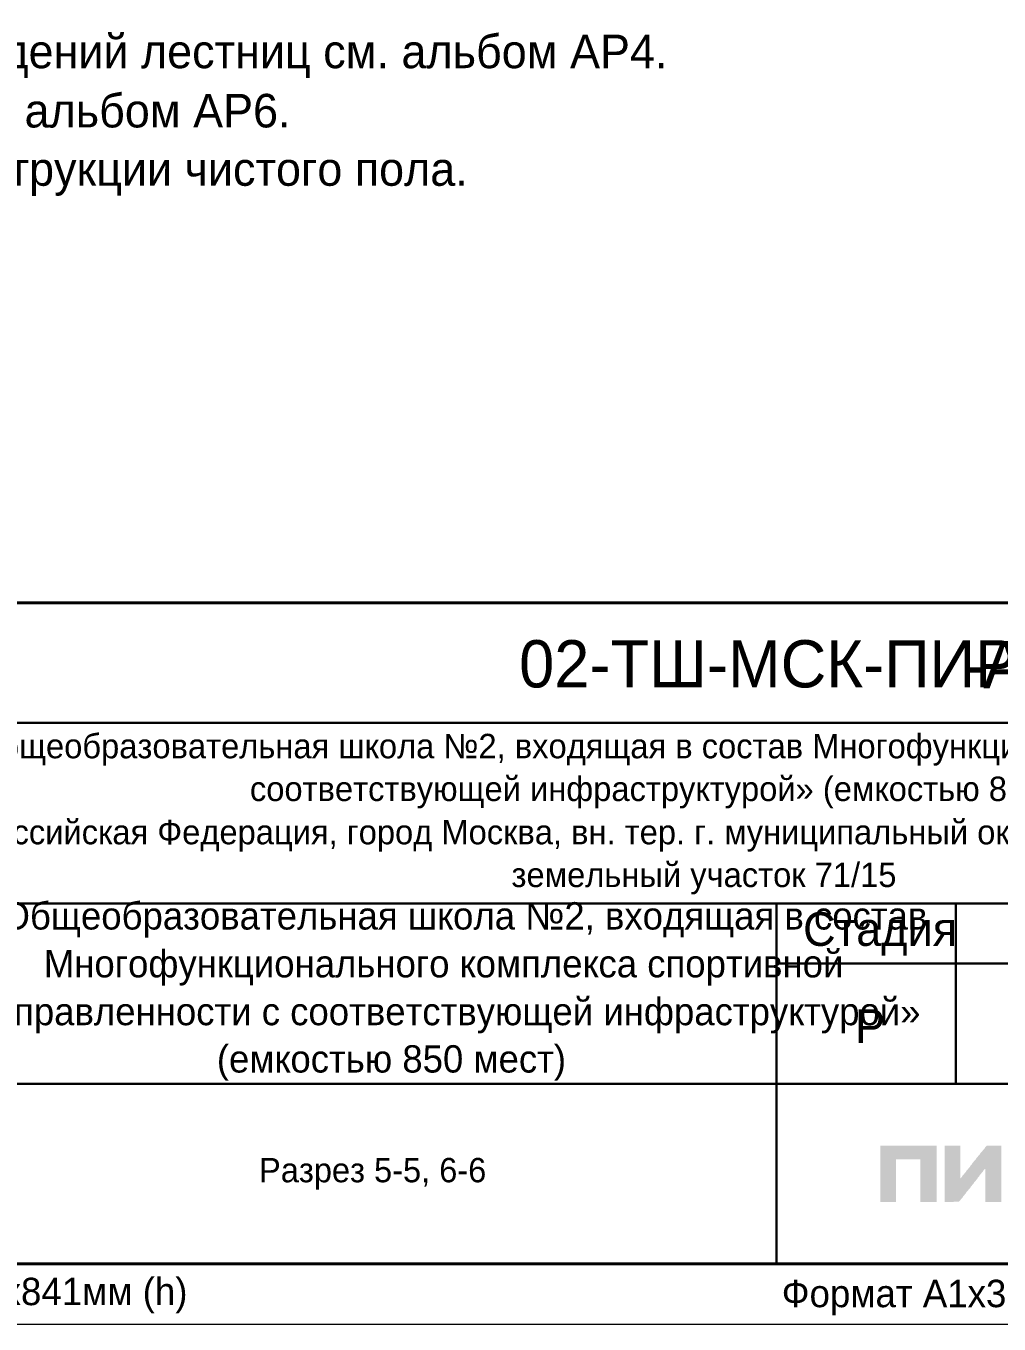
# Model space of a CAD drawing. Header units: millimetres. Extents: x -135211 to 49383, y -8033 to 228499.
# Drawn here: x 33345 to 41439, y -8033 to 2763 of the extents above; entities that cross this region are included whole.
import ezdxf

# ---------------------------------------------------------------- set-up
doc = ezdxf.new("R2010")
doc.units = ezdxf.units.MM
doc.layers.add('PDF _Геометрия', color=7, linetype='Continuous', true_color=0x1d1d1d)
doc.layers.add('PDF _Сплошная заливка', color=7, linetype='Continuous', true_color=0xffffff)
doc.layers.add('PDF _Текст', color=7, linetype='Continuous')

msp = doc.modelspace()

# ---------------------------------------------------------------- hatches: boundary and pattern name
at = {"layer": 'PDF _Сплошная заливка', "true_color": 0xff3f00, "transparency": 33554559}
h = msp.add_hatch(color=20, dxfattribs=at)
h.paths.add_polyline_path([(41525.02661331435, -6551.112405257636), (41525.02661331435, -7019.539747012323), (41656.25177848656, -7019.539747012323), (41656.25177848656, -6829.051604020344), (41660.48484833085, -6829.051604020344), (41842.50685163427, -7011.073607323788), (41842.50685163427, -7019.539747012323), (42024.52885493776, -7015.306677168064), (42020.29578509348, -7011.073607323788), (42011.82964540494, -7011.073607323788), (42011.82964540494, -7002.607467635272), (41982.19815649508, -6972.975978725392), (41973.73201680655, -6972.975978725392), (41973.73201680655, -6964.509839036876), (41783.24387381456, -6774.021696044897), (41800.17615319163, -6757.089416667828), (41804.40922303588, -6748.623276979294), (41821.34150241295, -6731.690997602225), (41825.5745722572, -6723.22485791369), (41842.50685163427, -6706.292578536622), (41846.73992147855, -6697.826438848106), (41863.6722008556, -6680.894159471037), (41867.90527069991, -6672.428019782503), (41884.83755007695, -6655.495740405433), (41889.07061992123, -6647.029600716899), (41901.76982945402, -6634.330391184107), (41906.0028992983, -6625.864251495572), (41922.93517867534, -6608.931972118504), (41927.16824851962, -6600.465832429969), (41939.86745805241, -6587.766622897177), (41944.10052789669, -6579.300483208642), (41965.26587711801, -6558.135133987314), (41968.77724148287, -6551.112405257636), (41819.89809145409, -6551.112405257636), (41804.40922303588, -6566.601273675849), (41800.17615319163, -6575.067413364384), (41783.24387381456, -6591.999692741434), (41779.0108039703, -6600.465832429969), (41762.07852459323, -6617.398111807038), (41757.84545474898, -6625.864251495572), (41740.91317537191, -6642.796530872641), (41736.68010552766, -6651.262670561176), (41719.74782615059, -6668.194949938226), (41715.51475630631, -6676.66108962676), (41698.58247692924, -6693.593369003829), (41694.34940708496, -6702.059508692364), (41677.41712770791, -6718.991788069432), (41673.18405786363, -6727.457927757967), (41656.25177848656, -6744.390207135018), (41656.25177848656, -6551.112405257636)])
h.paths.add_polyline_path([(40919.69762558426, -7019.539747012323), (40919.69762558426, -6551.112405257636), (40452.49999403633, -6551.112405257636), (40452.49999403633, -7019.539747012323), (40581.05203804295, -7019.539747012323), (40581.05203804295, -6663.961880093968), (40784.23939056776, -6663.961880093968), (40784.23939056776, -7019.539747012323)])
h.paths.add_polyline_path([(40987.42674309251, -6551.112405257636), (40987.42674309251, -7019.539747012323), (41105.952698732, -7015.306677168064), (41118.65190826476, -7002.607467635272), (41122.88497810901, -6994.141327946737), (41135.58418764183, -6981.442118413926), (41139.81725748608, -6972.975978725392), (41152.5164670189, -6960.2767691926), (41156.74953686315, -6951.810629504065), (41165.21567655171, -6943.344489815531), (41169.44874639597, -6934.878350126996), (41182.14795592878, -6922.179140594204), (41186.38102577304, -6913.713000905669), (41199.08023530582, -6901.013791372877), (41203.31330515011, -6892.547651684343), (41211.77944483861, -6884.081511995808), (41216.01251468289, -6875.615372307274), (41228.71172421568, -6862.916162774482), (41232.94479405996, -6854.450023085947), (41245.64400359275, -6841.750813553154), (41249.877073437, -6833.28467386462), (41258.34321312557, -6824.818534176085), (41262.57628296982, -6816.352394487551), (41275.27549250261, -6803.653184954758), (41279.50856234689, -6795.187045266224), (41287.97470203543, -6786.720905577689), (41292.20777187968, -6778.254765889155), (41304.9069814125, -6765.555556356363), (41309.14005125675, -6757.089416667828), (41321.83926078957, -6744.390207135018), (41326.07233063382, -6744.390207135018), (41326.07233063382, -7019.539747012323), (41457.29749580607, -7019.539747012323), (41457.29749580607, -6551.112405257636), (41337.32812920777, -6551.112405257636), (41321.83926078957, -6566.601273675849), (41317.60619094528, -6575.067413364384), (41304.9069814125, -6587.766622897177), (41300.67391156821, -6596.232762585711), (41283.74163219114, -6613.165041962779), (41279.50856234689, -6621.631181651313), (41266.80935281407, -6634.330391184107), (41262.57628296982, -6642.796530872641), (41249.877073437, -6655.495740405433), (41245.64400359275, -6663.961880093968), (41228.71172421568, -6680.894159471037), (41224.47865437143, -6689.360299159571), (41216.01251468289, -6697.826438848106), (41211.77944483861, -6706.292578536622), (41203.31330515011, -6714.758718225156), (41199.08023530582, -6723.22485791369), (41186.38102577304, -6735.924067446502), (41182.14795592878, -6744.390207135018), (41169.44874639597, -6757.089416667828), (41165.21567655171, -6765.555556356363), (41152.5164670189, -6778.254765889155), (41148.28339717464, -6786.720905577689), (41135.58418764183, -6799.420115110483), (41131.35111779757, -6807.886254799017), (41118.65190826476, -6820.585464331809), (41118.65190826476, -6551.112405257636)])

# ---------------------------------------------------------------- linework, layer by layer
at = {"layer": 'PDF _Геометрия', "color": 7, "lineweight": 40}
for points in [[(-131209.583979415, 75559.17686692398), (44580.71092784949, 75559.17686692398), (44580.71092784949, -7533.461401820759), (-131209.583979415, -7533.461401820759)], [(44580.71092784949, -2034.567238237514), (26081.99761968513, -2034.567238237514)]]:
    msp.add_lwpolyline(points, dxfattribs=at)
at = {"layer": 'PDF _Геометрия', "color": 7, "lineweight": 30}
for points in [[(44580.71092784949, -3033.561498907032), (32583.81116331715, -3033.561498907032)], [(44580.71092784949, -4536.366787673325), (32583.81116331715, -4536.366787673325)], [(39588.28304323411, -4539.581251667158), (39588.28304323411, -7536.795075584891)], [(41079.86958169562, -4536.342244009771), (41079.86958169562, -5035.892208397046), (41079.86958169562, -6034.89292160641)], [(44580.71092784949, -5035.91717815966), (39580.81858500786, -5035.91717815966)], [(44580.71092784949, -6034.911438829176), (32583.81116331715, -6034.911438829176)]]:
    msp.add_lwpolyline(points, dxfattribs=at)
at = {"layer": 'PDF _Геометрия', "color": 7, "lineweight": 18}
msp.add_lwpolyline([(-133207.6304183057, -8033.30721817563), (45076.57221265367, -8033.30721817563)], dxfattribs=at)

# ---------------------------------------------------------------- texts
at = {"layer": 'PDF _Текст', "attachment_point": 4, "style": ''}
for s, insert, char_height in [('9. Лестницы, а также ведомость ограждений лестниц см. альбом АР4.', (26440.57911449403, 2509.014346899966), 279.3148636649182), ('10. Ведомость отделки помещений см. альбом АР6.', (26440.57911449403, 2017.961019858904), 279.3148636649182), ('11. Все отметки указаны с учетом конструкции чистого пола.', (26440.57911449403, 1531.136456385569), 279.3148636649182), ('02-ТШ-МСК-ПИР-2', (37446.9913372407, -2545.060039603136), 393.1484823330473), ('-АР1.2', (41134.14589127564, -2549.297415723954), 393.1484823330473), ('«Общеобразовательная школа №2, входящая в состав Многофункционального комплекса спортивной направленности с', (32769.25537688198, -3256.973678111876), 203.3107037978573), ('соответствующей инфраструктурой» (емкостью 850 мест) по адресу:', (35207.6069578164, -3612.568770136415), 203.3107037978573), ('Российская Федерация, город Москва, вн. тер. г. муниципальный округ Покровское-Стрешнево, шоссе Волоколамское,', (32900.47623577769, -3972.396932005225), 203.3107037978573), ('земельный участок 71/15', (37383.49959585321, -4327.992024029772), 203.3107037978573), ('«Общеобразовательная школа №2, входящая в состав', (32972.45995451295, -4672.79558703119), 227.2799957333016), ('Стадия', (39809.13904842522, -4788.660263765498), 280.2619680032936), ('Многофункционального комплекса спортивной', (33493.1576892935, -5070.717071221845), 227.2799957333016), ('направленности с соответствующей инфраструктурой»', (32908.96821312548, -5468.647167965602), 227.2799957333016), ('Р', (40240.92078509345, -5554.876049513497), 280.2619680032936), ('(емкостью 850 мест)', (34932.45311166256, -5862.331276035444), 227.2799957333016), ('Разрез 5-5, 6-6', (35283.81082756628, -6783.581629975991), 202.5986416264505), ('Формат А1х3', (39631.34150241295, -7813.56546669143), 227.931563445341)]:
    msp.add_mtext(s, dxfattribs=dict(at, insert=insert, char_height=char_height))
at = {"layer": 'PDF _Текст', "color": 9, "true_color": 0xc0c0c0, "insert": (32472.93187523025, -7796.63318731437), "char_height": 227.931563445341, "attachment_point": 4, "style": ''}
msp.add_mtext('1783х841мм (h)', dxfattribs=at)

doc.saveas('drawing.dxf')
